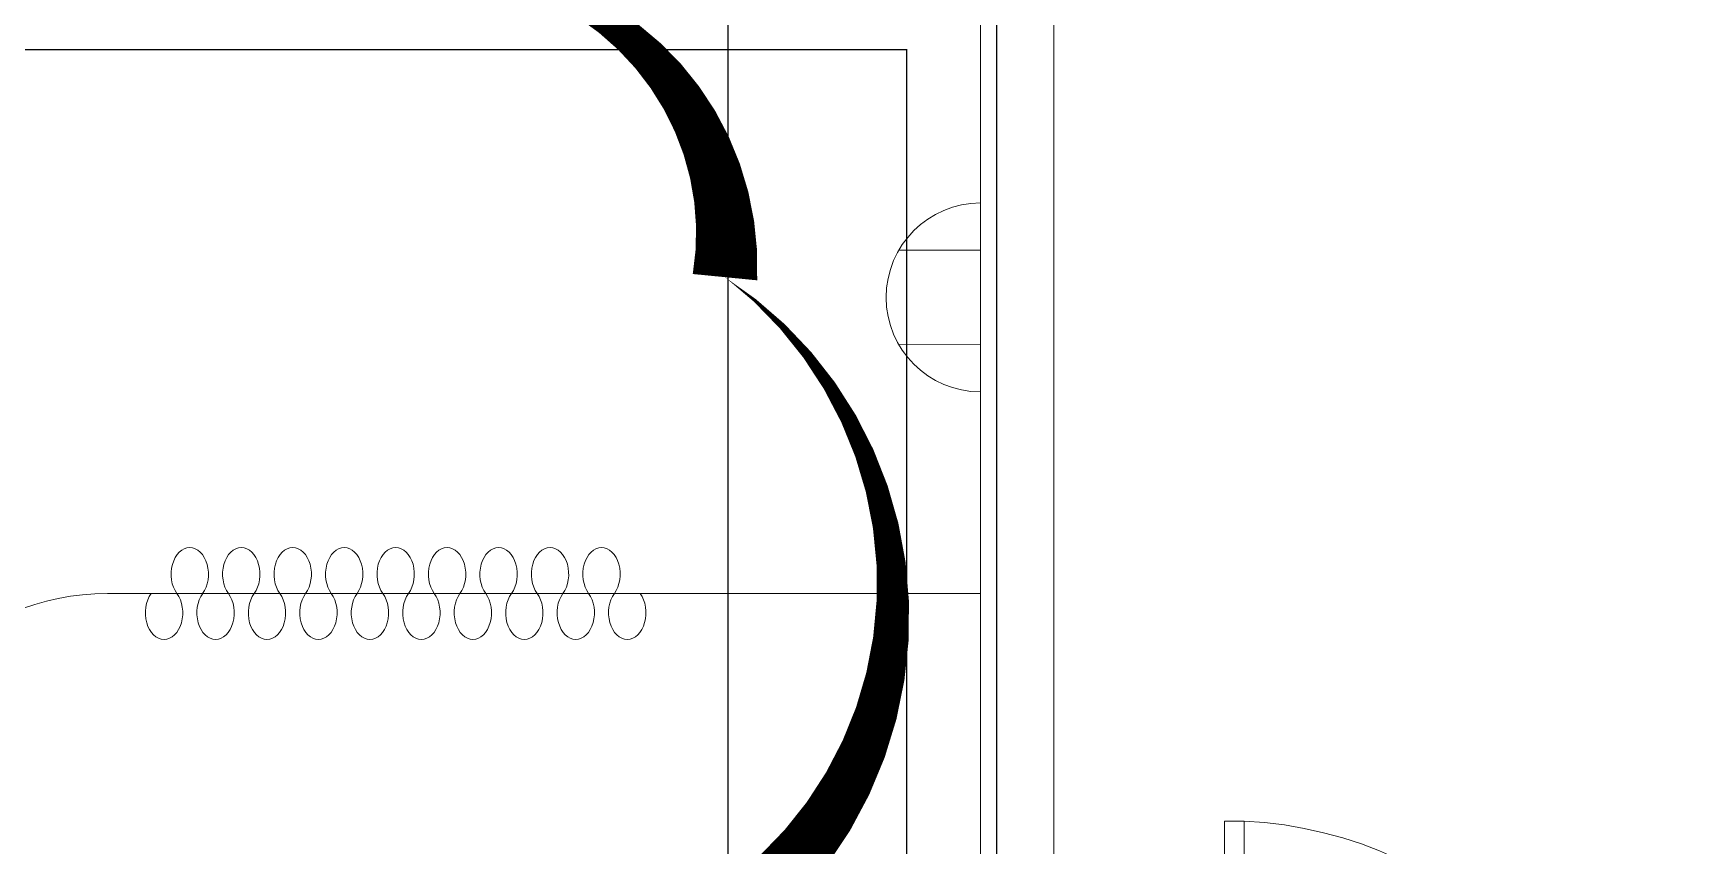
# Model space of a CAD drawing. Header units: metres. Extents: x 75097 to 220695, y -1557923 to -1361206.
# Drawn here: x 157341 to 160756, y -1409044 to -1407381 of the extents above; entities that cross this region are included whole.
import ezdxf

# ---------------------------------------------------------------- set-up
doc = ezdxf.new("R2010")
doc.units = ezdxf.units.M
doc.layers.get('0').update_dxf_attribs({"lineweight": 0})
doc.layers.add('A-100 - Copy$0$axes', color=8, linetype='Continuous')
doc.layers.add('PD-VENT', color=8, linetype='Continuous')
for name, color, linetype, lineweight in [('A-100 - Copy$0$Medical Equipment and Furniture', 8, 'Continuous', 0), ('A-100 - Copy$0$Walls', 8, 'Continuous', 0), ('A-100 - Copy$0$Wooden Joinery', 8, 'Continuous', 0)]:
    doc.layers.add(name, color=color, linetype=linetype, lineweight=lineweight)
doc.layers.add('E-POWR', color=7, linetype='Continuous', lineweight=9, true_color=0x4e7e3e)
doc.layers.add('REV 01', color=7, linetype='Continuous', lineweight=0, true_color=0xe41b4d)

# ---------------------------------------------------------------- blocks, each defined once
blk = doc.blocks.new('WALL OUTLET')
at = {"layer": 'E-POWR', "extrusion": (9.94399e-05, 4.90741e-07, 1)}
blk.add_line((-193.4, 0, 0), (193.4, 0, 0), dxfattribs=at)
blk.add_line((-193.4, 0, 0), (193.4, 0, 0), dxfattribs=at)
at = {"layer": 'E-POWR', "extrusion": (9.94399e-05, 4.90741e-07, 1), "elevation": 0}
for points in [[(-96.7, 0), (-96.7, 167.5)], [(96.7, 0), (96.7, 167.5)]]:
    blk.add_lwpolyline(points, dxfattribs=at)
at = {"layer": 'E-POWR', "extrusion": (9.94399e-05, 4.90741e-07, 1)}
blk.add_arc((0, 0, 0), 193.4, 359.9963, 179.9963, dxfattribs=at)
blk = doc.blocks.new('A-100 - Copy$0$CURTAIN')
for centre, start, end in [((-0.3386, 0.0395), 313.5684, 226.4316), ((-0.1881, 0.0395), 313.5684, 226.4316), ((-0.0376, 0.0395), 313.5684, 226.4316), ((0.1129, 0.0395), 313.5684, 226.4316), ((0.2633, 0.0395), 313.5684, 226.4316), ((0.4138, 0.0395), 313.5684, 226.4316), ((0.5643, 0.0395), 313.5684, 226.4316), ((0.7148, 0.0395), 313.5684, 226.4316), ((0.8653, 0.0395), 313.5684, 226.4316), ((0.0376, -0.0395), 133.5684, 46.4316), ((0.1881, -0.0395), 133.5684, 46.4316), ((0.3386, -0.0395), 133.5684, 46.4316), ((0.4891, -0.0395), 133.5684, 46.4316), ((0.6396, -0.0395), 133.5684, 46.4316), ((0.79, -0.0395), 133.5684, 46.4316), ((0.9405, -0.0395), 133.5684, 46.4316), ((-0.4138, -0.0395), 133.5684, 46.4316), ((-0.2633, -0.0395), 133.5684, 46.4316), ((-0.1129, -0.0395), 133.5684, 46.4316)]:
    blk.add_arc(centre, 0.0546, start, end)
blk = doc.blocks.new('A-100 - Copy$0$A$C009F45C9')
at = {"layer": 'A-100 - Copy$0$Wooden Joinery'}
for p, q in [((844, -1650), (754, -1650)), ((844, -1670), (754, -1670)), ((724, -1690), (724, -1680)), ((744, -1690), (724, -1690)), ((744, -1690), (744, -1680)), ((884, -1690), (844, -1690)), ((844, -1700), (844, -1690)), ((854, -1690), (854, -1680)), ((874, -1690), (874, -1680)), ((884, -1700), (884, -1690)), ((844, -1740), (844, -1750)), ((884, -1740), (884, -1750)), ((724, -1750), (724, -1760)), ((744, -1750), (724, -1750)), ((744, -1750), (744, -1760)), ((844, -1770), (754, -1770)), ((884, -1750), (844, -1750)), ((854, -1750), (854, -1760)), ((874, -1750), (874, -1760)), ((844, -1790), (754, -1790))]:
    blk.add_line(p, q, dxfattribs=at)
for points in [[(-75, -60), (-85, -60), (-95, 10), (-75, 10)], [(75, -50), (85, -50), (95, 20), (75, 20)], [(75, -100), (914, -100), (914, -60), (75, -60)], [(75, -1700), (914, -1700), (914, -1740), (75, -1740)], [(75, -1700), (914, -1700), (914, -1740), (75, -1740)], [(-75, -1740), (-85, -1740), (-95, -1810), (-75, -1810)], [(75, -1750), (85, -1750), (95, -1820), (75, -1820)]]:
    blk.add_lwpolyline(points, close=True, dxfattribs=at)
for points in [[(75, -25), (-75, -25), (-75, 0), (75, 0), (75, -25)], [(75, -25), (75, -60), (35, -60), (35, -70), (-75, -70), (-75, -25), (75, -25)], [(75, -1775), (75, -1740), (35, -1740), (35, -1730), (-75, -1730), (-75, -1775), (75, -1775)], [(75, -1775), (-75, -1775), (-75, -1800), (75, -1800), (75, -1775)]]:
    blk.add_lwpolyline(points, dxfattribs=at)
for centre, radius, start, end in [((75, -60), 840, 270, 357.2706), ((75, -1740), 840, 2.7294, 90), ((754, -1680), 30, 90, 180), ((754, -1680), 10, 90, 180), ((844, -1680), 30, 0, 90), ((844, -1680), 10, 0, 90), ((754, -1760), 30, 180, 270), ((754, -1760), 10, 180, 270), ((844, -1760), 10, 270, 0), ((844, -1760), 30, 270, 0)]:
    blk.add_arc(centre, radius, start, end, dxfattribs=at)
blk = doc.blocks.new('A-100 - Copy')
at = {"layer": 'A-100 - Copy$0$axes'}
for p, q in [((158763.3, -1477297.4, 0), (158763.3, -1391762.7, 0)), ((159313.3, -1477297.4, 0), (159313.3, -1391762.7, 0))]:
    blk.add_line(p, q, dxfattribs=at)
at = {"layer": 'A-100 - Copy$0$Medical Equipment and Furniture'}
blk.add_line((157493.1, -1408527.7, 0), (159280, -1408527.7, 0), dxfattribs=at)
blk.add_arc((157493.1, -1409027.7, 0), 500, 90, 180, dxfattribs=at)
at = {"layer": 'A-100 - Copy$0$Walls'}
for p, q in [((159430, -1406780.8, 0), (159430, -1409832.7, 0)), ((159280, -1407230.6, 0), (159280, -1411222.7, 0))]:
    blk.add_line(p, q, dxfattribs=at)
at = {"layer": 'A-100 - Copy$0$Medical Equipment and Furniture', "extrusion": (-6.38299e-11, 1.26698e-09, -1), "xscale": 699.9999999767327, "yscale": 1000, "zscale": 1000, "rotation": 359.9859298881509}
blk.add_blockref('A-100 - Copy$0$CURTAIN', (-158267.1, -1408527.7, 0), dxfattribs=at)
at = {"layer": 'A-100 - Copy$0$Wooden Joinery', "rotation": 90}
blk.add_blockref('A-100 - Copy$0$A$C009F45C9', (159719.2, -1409907.7, 0), dxfattribs=at)

msp = doc.modelspace()

# ---------------------------------------------------------------- linework, layer by layer
at = {"layer": 'E-POWR', "const_width": 3, "elevation": 0}
msp.add_lwpolyline([(150715, -1410305.1), (152865.9, -1410305.1), (152865.9, -1407415.2), (153000.3, -1407414.2), (159128.7, -1407414.2), (159128.7, -1411343.1), (146081, -1411343.1), (145053.3, -1411343.5)], dxfattribs=at)

# ---------------------------------------------------------------- block references
at = {"layer": 'PD-VENT', "color": 85, "rotation": 89.99558099510483}
msp.add_blockref('WALL OUTLET', (159280, -1407921.6, 0), dxfattribs=at)

# ---------------------------------------------------------------- next in the draw order: block references
msp.add_blockref('A-100 - Copy', (0, 0))

# ---------------------------------------------------------------- next in the draw order: linework, layer by layer
at = {"layer": 'REV 01', "color": 3, "elevation": 0}
msp.add_lwpolyline([(154069.5, -1407269.5, 0, 132.5, -0.520567), (155394.4, -1407269.3, 0, 132.5, -0.520567), (156719.3, -1407269.2, 0, 132.5, -0.520567), (158044.2, -1407269.1, 0, 132.5, -0.520567), (158756.8, -1407880.1, 0, 132.5, -0.520567), (158754, -1409205, 0, 132.5, -0.520567), (158751.3, -1410530, 0, 132.5, -0.520567), (158645.9, -1411752, 0, 132.5, -0.520567), (157321, -1411752.2, 0, 132.5, -0.520567), (155996, -1411752.3, 0, 132.5, -0.520567), (154671.1, -1411752.4, 0, 132.5, -0.520567)], format="xyseb", dxfattribs=at)

doc.saveas('drawing.dxf')
